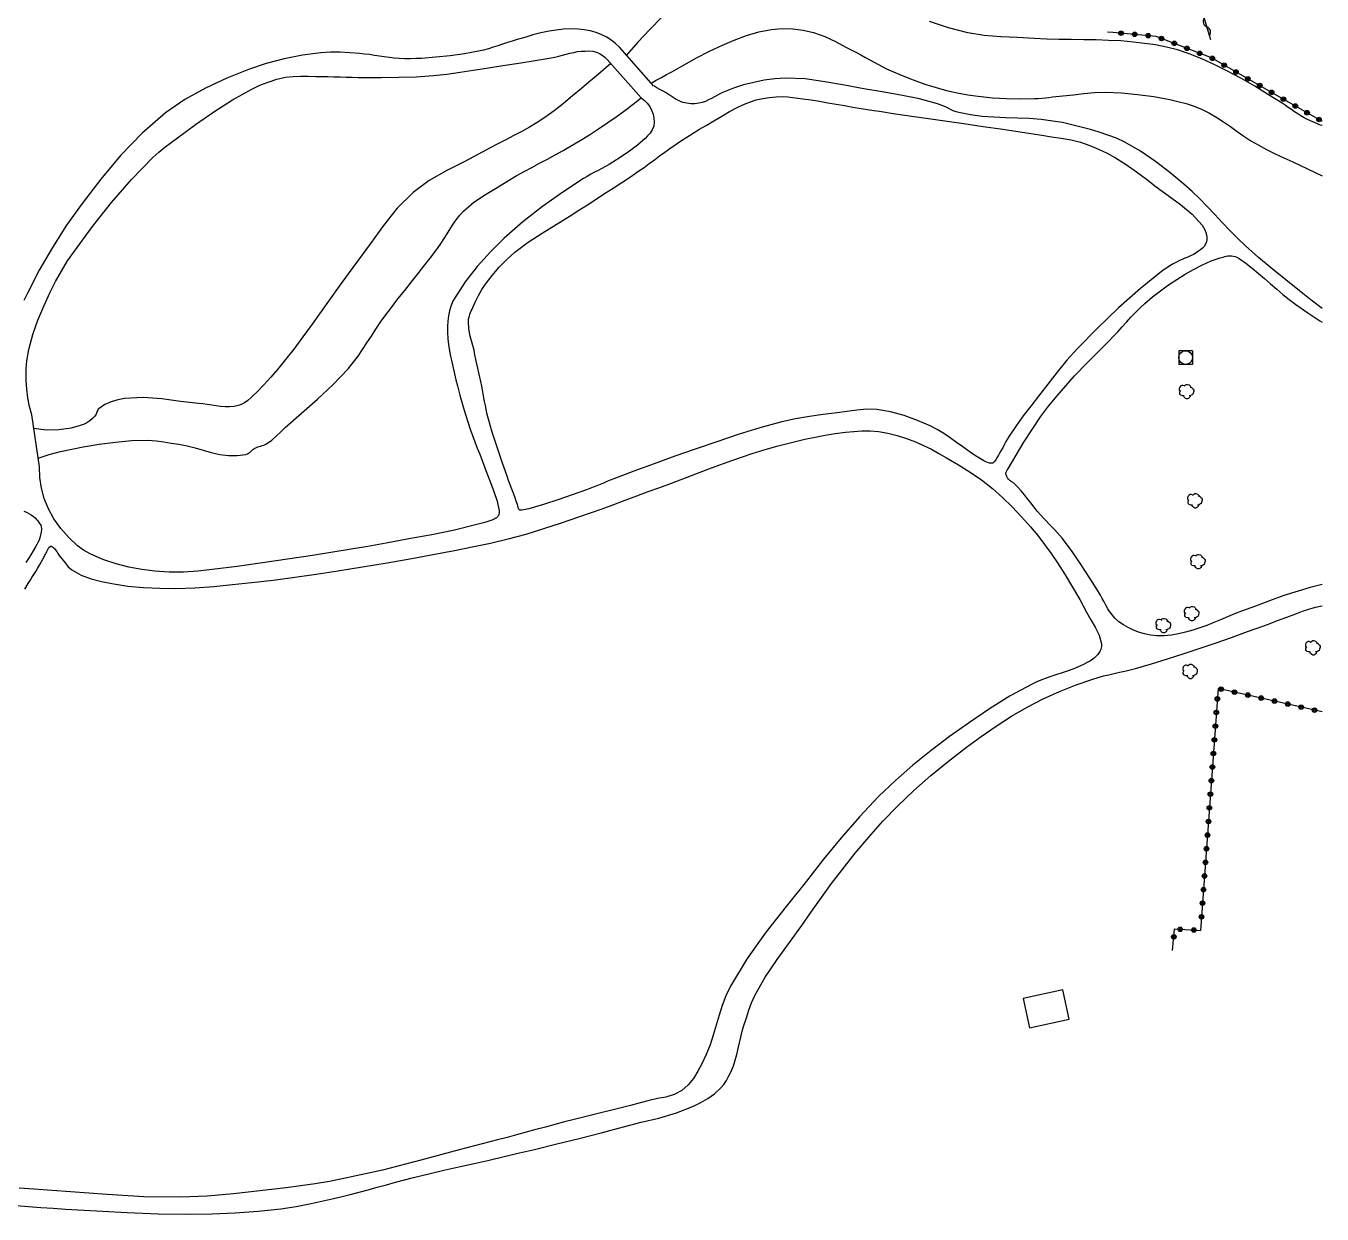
# Model space of a CAD drawing. Header units: millimetres. Extents: x 149999 to 151001, y 153000 to 154001.
# Drawn here: x 150857.6 to 151000, y 153480.9 to 153611.4 of the extents above; entities that cross this region are included whole.
import ezdxf

# ---------------------------------------------------------------- set-up
doc = ezdxf.new("R2010")
doc.units = ezdxf.units.MM
doc.layers.get('0').update_dxf_attribs({"linetype": 'CONTINUOUS'})
for name, color, linetype in [('W0071', 7, 'CONTINUOUS'), ('W0104', 1, 'CONTINUOUS'), ('W0120', 7, 'CONTINUOUS'), ('W0300', 7, 'CONTINUOUS'), ('W0310', 3, 'CONTINUOUS'), ('W0323', 7, 'CONTINUOUS'), ('W0420', 7, 'CONTINUOUS'), ('W0510', 5, 'CONTINUOUS')]:
    doc.layers.add(name, color=color, linetype=linetype)

# ---------------------------------------------------------------- blocks, each defined once
blk = doc.blocks.new('T300')
for p, q in [((-0.8, 0.51), (-0.86, 0.34)), ((-0.86, 0.34), (-0.86, 0.17)), ((-0.86, 0.17), (-0.74, 0.06)), ((-0.69, 0.63), (-0.8, 0.51)), ((-0.8, -0.06), (-0.74, 0.06)), ((-0.74, 0.06), (-0.69, 0.11)), ((-0.57, 0.69), (-0.69, 0.63)), ((-0.46, 0.69), (-0.57, 0.69)), ((-0.29, 0.63), (-0.46, 0.69)), ((-0.29, 0.63), (-0.17, 0.74)), ((-0.23, 0.57), (-0.29, 0.63)), ((-0.17, 0.74), (-0.06, 0.8)), ((-0.06, 0.8), (0.06, 0.8)), ((0.06, 0.8), (0.23, 0.74)), ((0.23, 0.74), (0.34, 0.63)), ((0.34, 0.63), (0.4, 0.51)), ((0.46, 0.46), (0.34, 0.46)), ((0.4, 0.51), (0.4, 0.46)), ((0.57, 0.4), (0.46, 0.46)), ((0.57, 0.4), (0.69, 0.29)), ((0.69, 0.29), (0.74, 0.17)), ((0.74, 0.06), (0.69, -0.17)), ((0.74, 0.17), (0.74, 0.06)), ((-0.8, -0.17), (-0.8, -0.06)), ((-0.8, -0.23), (-0.8, -0.17)), ((-0.74, -0.34), (-0.8, -0.23)), ((-0.69, -0.4), (-0.74, -0.34)), ((-0.51, -0.46), (-0.69, -0.4)), ((-0.4, -0.46), (-0.51, -0.46)), ((-0.4, -0.46), (-0.34, -0.46)), ((-0.34, -0.46), (-0.34, -0.4)), ((-0.34, -0.51), (-0.34, -0.46)), ((-0.29, -0.63), (-0.34, -0.51)), ((-0.17, -0.74), (-0.29, -0.63)), ((-0.06, -0.8), (-0.17, -0.74)), ((0.06, -0.8), (-0.06, -0.8)), ((0.17, -0.74), (0.06, -0.8)), ((0.23, -0.69), (0.17, -0.74)), ((0.29, -0.46), (0.23, -0.46)), ((0.29, -0.63), (0.23, -0.69)), ((0.46, -0.4), (0.29, -0.46)), ((0.34, -0.51), (0.29, -0.63)), ((0.34, -0.51), (0.34, -0.46)), ((0.57, -0.34), (0.46, -0.4)), ((0.63, -0.29), (0.57, -0.34)), ((0.69, -0.17), (0.63, -0.29))]:
    blk.add_line(p, q)
blk = doc.blocks.new('T420')
for p, q in [((0.75, 0.75), (-0.75, 0.75)), ((-0.75, 0.75), (-0.75, -0.75)), ((0.75, 0.75), (0.75, -0.75)), ((0.75, -0.75), (-0.75, -0.75))]:
    blk.add_line(p, q)
blk.add_ellipse((0, 0), major_axis=(-0.53, 0.53), ratio=1, start_param=3.926991, end_param=10.210176)
blk = doc.blocks.new('t323o')
at = {"color": 0, "linetype": 'Continuous'}
for radius in [0.25, 0.15]:
    blk.add_circle((0, 0), radius, dxfattribs=at)
blk = doc.blocks.new('t310o')
at = {"color": 0, "linetype": 'Continuous'}
for centre, start, end in [((-0.5, 0.38), 216.8699, 323.1304), ((0.5, -0.37), 36.8699, 143.1303)]:
    blk.add_arc(centre, 0.625, start, end, dxfattribs=at)

msp = doc.modelspace()

# ---------------------------------------------------------------- linework, layer by layer
at = {"layer": 'W0071'}
for points in [[(150922.83, 153609.06), (150922.39, 153609.47), (150921.93, 153609.84), (150921.43, 153610.16), (150920.9, 153610.43), (150920.27, 153610.67), (150919.62, 153610.85), (150918.96, 153610.97), (150918.3, 153611.05), (150917.49, 153611.08), (150916.69, 153611.04), (150915.89, 153610.95), (150915.11, 153610.83), (150914.21, 153610.65), (150913.33, 153610.41), (150912.45, 153610.15), (150911.58, 153609.9), (150911.05, 153609.74), (150910.53, 153609.57), (150910, 153609.4), (150909.48, 153609.23), (150908.96, 153609.06), (150908.43, 153608.89), (150907.9, 153608.75), (150907.36, 153608.62), (150905.8, 153608.33), (150904.23, 153608.12), (150902.66, 153607.96), (150901.08, 153607.84), (150900.47, 153607.81), (150899.85, 153607.79), (150899.24, 153607.8), (150898.62, 153607.83), (150898.08, 153607.87), (150897.53, 153607.93), (150896.99, 153608.01), (150896.46, 153608.09), (150895.92, 153608.17), (150895.38, 153608.25), (150894.84, 153608.32), (150894.29, 153608.37), (150893.23, 153608.44), (150892.17, 153608.51), (150891.1, 153608.53), (150890.03, 153608.46), (150888.01, 153608.19), (150886, 153607.79), (150884.03, 153607.26), (150882.09, 153606.61), (150879.7, 153605.66), (150877.37, 153604.57), (150875.11, 153603.31), (150872.98, 153601.85), (150870.39, 153599.63), (150868.04, 153597.17), (150865.87, 153594.57), (150863.8, 153591.9), (150862.11, 153589.53), (150860.54, 153587.08), (150859.09, 153584.56), (150857.76, 153581.98), (150857.42, 153581.26)], [(150858.27, 153568.67), (150858.03, 153569.6), (150857.85, 153570.55), (150857.73, 153571.51), (150857.66, 153572.47), (150857.65, 153572.9), (150857.65, 153573.32), (150857.67, 153573.75), (150857.7, 153574.18), (150857.74, 153574.61), (150857.8, 153575.03), (150857.87, 153575.45), (150857.96, 153575.87), (150858.4, 153577.5), (150858.96, 153579.08), (150859.6, 153580.63), (150860.3, 153582.15), (150860.89, 153583.33), (150861.53, 153584.48), (150862.22, 153585.59), (150862.96, 153586.68), (150864.94, 153589.38), (150867.03, 153592), (150869.24, 153594.53), (150871.57, 153596.94), (150872.22, 153597.53), (150872.89, 153598.08), (150873.59, 153598.61), (150874.3, 153599.13), (150876.27, 153600.56), (150878.26, 153601.97), (150880.31, 153603.29), (150882.45, 153604.46), (150883.34, 153604.88), (150884.26, 153605.24), (150885.2, 153605.54), (150886.16, 153605.76), (150886.98, 153605.86), (150887.81, 153605.88), (150888.64, 153605.87), (150889.47, 153605.86), (150890.13, 153605.85), (150890.8, 153605.84), (150891.47, 153605.82), (150892.14, 153605.8), (150892.8, 153605.78), (150893.47, 153605.76), (150894.14, 153605.74), (150894.8, 153605.74), (150896.7, 153605.74), (150898.6, 153605.76), (150900.5, 153605.82), (150902.4, 153605.95), (150903.87, 153606.1), (150905.33, 153606.32), (150906.78, 153606.55), (150908.24, 153606.78), (150910.01, 153607.05), (150911.79, 153607.31), (150913.56, 153607.59), (150915.33, 153607.9), (150915.74, 153607.99), (150916.16, 153608.09), (150916.57, 153608.2), (150916.98, 153608.31), (150917.39, 153608.41), (150917.81, 153608.5), (150918.23, 153608.58), (150918.65, 153608.62), (150919.06, 153608.65), (150919.48, 153608.66), (150919.89, 153608.63), (150920.3, 153608.52), (150920.64, 153608.38), (150920.95, 153608.19), (150921.23, 153607.96), (150921.48, 153607.7)], [(151000, 153580.37), (150999.74, 153580.57), (150998.63, 153581.42), (150997.53, 153582.29), (150996.01, 153583.5), (150994.51, 153584.72), (150993.03, 153585.97), (150991.58, 153587.26), (150990.71, 153588.08), (150989.87, 153588.93), (150989.05, 153589.8), (150988.24, 153590.68), (150987.42, 153591.55), (150986.58, 153592.4), (150985.72, 153593.23), (150984.82, 153594.03), (150983.29, 153595.3), (150981.72, 153596.51), (150980.08, 153597.65), (150978.35, 153598.65), (150977.43, 153599.07), (150976.49, 153599.42), (150975.53, 153599.72), (150974.57, 153600.01), (150973.55, 153600.29), (150972.52, 153600.55), (150971.48, 153600.78), (150970.43, 153600.96), (150969.14, 153601.13), (150967.85, 153601.22), (150966.56, 153601.28), (150965.27, 153601.32), (150963.97, 153601.37), (150962.67, 153601.47), (150961.38, 153601.63), (150960.1, 153601.89), (150959.8, 153601.98), (150959.5, 153602.09), (150959.21, 153602.22), (150958.93, 153602.36), (150958.64, 153602.5), (150958.36, 153602.63), (150958.07, 153602.75), (150957.77, 153602.86), (150955.77, 153603.39), (150953.74, 153603.81), (150951.7, 153604.16), (150949.66, 153604.5), (150947.54, 153604.89), (150945.4, 153605.28), (150943.24, 153605.58), (150941.06, 153605.68), (150939.89, 153605.61), (150938.73, 153605.44), (150937.59, 153605.2), (150936.46, 153604.92), (150935.9, 153604.76), (150935.35, 153604.56), (150934.8, 153604.34), (150934.27, 153604.12), (150933.93, 153603.97), (150933.6, 153603.8), (150933.27, 153603.63), (150932.95, 153603.45), (150932.62, 153603.28), (150932.27, 153603.12), (150931.92, 153602.99), (150931.55, 153602.91), (150931.11, 153602.85), (150930.66, 153602.86), (150930.22, 153602.91), (150929.79, 153603.01), (150929.54, 153603.1), (150929.3, 153603.21), (150929.07, 153603.34), (150928.84, 153603.48), (150928.62, 153603.63), (150928.41, 153603.77), (150928.19, 153603.91), (150927.96, 153604.05), (150927.62, 153604.24), (150927.27, 153604.43), (150926.93, 153604.62), (150926.59, 153604.81)], [(150925.22, 153603.51), (150925.58, 153603.23), (150925.89, 153602.91), (150926.15, 153602.54), (150926.36, 153602.15), (150926.52, 153601.73), (150926.62, 153601.29), (150926.65, 153600.83), (150926.59, 153600.38), (150926.43, 153599.98), (150926.2, 153599.63), (150925.92, 153599.32), (150925.64, 153599.03), (150924.82, 153598.29), (150923.94, 153597.64), (150923.03, 153597.03), (150922.11, 153596.45), (150921.71, 153596.2), (150921.31, 153595.97), (150920.9, 153595.76), (150920.49, 153595.54), (150920.08, 153595.33), (150919.67, 153595.11), (150919.27, 153594.88), (150918.88, 153594.63), (150916.61, 153593.13), (150914.38, 153591.56), (150912.22, 153589.9), (150910.17, 153588.09), (150908.65, 153586.58), (150907.21, 153584.98), (150905.88, 153583.29), (150904.7, 153581.48), (150904.53, 153581.16), (150904.39, 153580.82), (150904.27, 153580.48), (150904.18, 153580.12), (150904.06, 153579.55), (150903.98, 153578.98), (150903.94, 153578.4), (150903.93, 153577.82), (150903.98, 153576.98), (150904.1, 153576.15), (150904.25, 153575.32), (150904.41, 153574.5), (150904.55, 153573.84), (150904.7, 153573.18), (150904.87, 153572.53), (150905.04, 153571.87), (150905.31, 153570.85), (150905.59, 153569.83), (150905.88, 153568.82), (150906.2, 153567.81), (150906.43, 153567.11), (150906.69, 153566.42), (150906.95, 153565.73), (150907.22, 153565.04), (150907.49, 153564.36), (150907.76, 153563.67), (150908.02, 153562.98), (150908.27, 153562.29), (150908.65, 153561.27), (150909.05, 153560.25), (150909.4, 153559.21), (150909.61, 153558.13), (150909.62, 153558.05), (150909.62, 153557.97), (150909.61, 153557.89), (150909.59, 153557.81), (150909.57, 153557.72), (150909.53, 153557.64), (150909.49, 153557.56), (150909.43, 153557.48), (150909.32, 153557.38), (150909.19, 153557.3), (150909.06, 153557.23), (150908.92, 153557.16), (150908.5, 153556.99), (150908.06, 153556.85), (150907.62, 153556.73), (150907.18, 153556.62), (150904.7, 153556.03), (150902.21, 153555.52), (150899.71, 153555.05), (150897.21, 153554.59), (150895.19, 153554.23), (150893.16, 153553.88), (150891.13, 153553.55), (150889.1, 153553.23), (150886.36, 153552.82), (150883.61, 153552.42), (150880.85, 153552.04), (150878.1, 153551.68)], [(151000, 153550.03), (150998.71, 153549.71), (150997.37, 153549.33), (150995.79, 153548.83), (150994.23, 153548.27), (150992.69, 153547.68), (150991.14, 153547.1), (150990.38, 153546.81), (150989.62, 153546.5), (150988.86, 153546.18), (150988.11, 153545.87), (150987.35, 153545.56), (150986.58, 153545.28), (150985.8, 153545.02), (150985, 153544.8), (150984.23, 153544.63), (150983.45, 153544.49), (150982.65, 153544.41), (150981.85, 153544.42), (150981.17, 153544.49), (150980.51, 153544.63), (150979.86, 153544.82), (150979.23, 153545.07), (150978.7, 153545.32), (150978.18, 153545.62), (150977.7, 153545.96), (150977.26, 153546.36), (150976.97, 153546.68), (150976.71, 153547.03), (150976.48, 153547.39), (150976.27, 153547.77), (150976.07, 153548.14), (150975.87, 153548.52), (150975.66, 153548.89), (150975.44, 153549.26), (150974.49, 153550.73), (150973.53, 153552.22), (150972.55, 153553.68), (150971.49, 153555.09), (150971.21, 153555.43), (150970.92, 153555.76), (150970.62, 153556.08), (150970.31, 153556.4), (150970, 153556.72), (150969.7, 153557.03), (150969.4, 153557.35), (150969.1, 153557.68), (150968.73, 153558.11), (150968.37, 153558.56), (150968.02, 153559.01), (150967.66, 153559.46), (150967.31, 153559.9), (150966.94, 153560.34), (150966.55, 153560.77), (150966.14, 153561.17), (150966.07, 153561.23), (150966, 153561.28), (150965.92, 153561.33), (150965.85, 153561.37), (150965.77, 153561.42), (150965.7, 153561.48), (150965.63, 153561.53), (150965.56, 153561.6), (150965.46, 153561.75), (150965.37, 153561.91), (150965.31, 153562.09), (150965.28, 153562.27), (150965.28, 153562.29), (150965.28, 153562.31), (150965.28, 153562.33), (150965.29, 153562.34), (150965.29, 153562.36), (150965.3, 153562.37), (150965.31, 153562.39), (150965.31, 153562.4), (150965.37, 153562.52), (150965.43, 153562.63), (150965.49, 153562.73), (150965.55, 153562.84), (150966.4, 153564.26), (150967.26, 153565.68), (150968.15, 153567.08), (150969.09, 153568.45), (150969.97, 153569.62), (150970.9, 153570.76), (150971.85, 153571.87), (150972.83, 153572.96), (150973.28, 153573.45), (150973.74, 153573.93), (150974.21, 153574.41), (150974.69, 153574.88), (150975.16, 153575.35), (150975.64, 153575.82), (150976.11, 153576.29), (150976.58, 153576.77), (150977.07, 153577.29), (150977.56, 153577.82), (150978.04, 153578.35), (150978.53, 153578.88), (150979.01, 153579.41), (150979.51, 153579.93), (150980.02, 153580.43), (150980.55, 153580.92), (150981.39, 153581.63), (150982.25, 153582.31), (150983.14, 153582.95), (150984.06, 153583.56), (150984.97, 153584.13), (150985.9, 153584.66), (150986.86, 153585.15), (150987.83, 153585.6), (150988.15, 153585.72), (150988.48, 153585.83), (150988.8, 153585.93), (150989.13, 153586.02), (150989.31, 153586.07), (150989.48, 153586.11), (150989.66, 153586.15), (150989.85, 153586.16), (150990.05, 153586.15), (150990.25, 153586.11), (150990.45, 153586.06), (150990.64, 153585.99), (150990.91, 153585.85), (150991.15, 153585.69), (150991.39, 153585.51), (150991.62, 153585.33), (150992.33, 153584.78), (150993.01, 153584.22), (150993.69, 153583.65), (150994.36, 153583.06), (150995.03, 153582.48), (150995.71, 153581.91), (150996.4, 153581.35), (150997.11, 153580.81), (150998.43, 153579.89), (150999.77, 153579.01), (151000, 153578.87)], [(150857.53, 153549.54), (150857.89, 153550.17), (150858.09, 153550.5), (150858.3, 153550.83), (150858.5, 153551.16), (150858.71, 153551.49), (150858.91, 153551.82), (150859.11, 153552.16), (150859.31, 153552.49), (150859.5, 153552.83), (150859.56, 153552.94), (150859.61, 153553.04), (150859.67, 153553.15), (150859.72, 153553.26), (150859.77, 153553.37), (150859.82, 153553.48), (150859.88, 153553.58), (150859.93, 153553.69), (150860, 153553.82), (150860.07, 153553.98), (150860.17, 153554.12), (150860.3, 153554.23), (150860.35, 153554.24), (150860.4, 153554.24), (150860.44, 153554.23), (150860.49, 153554.22), (150860.55, 153554.19), (150860.61, 153554.15), (150860.67, 153554.1), (150860.72, 153554.05), (150860.8, 153553.95), (150860.88, 153553.85), (150860.95, 153553.75), (150861.02, 153553.65), (150861.09, 153553.55), (150861.15, 153553.44), (150861.22, 153553.34), (150861.3, 153553.24), (150861.61, 153552.83), (150861.93, 153552.41), (150862.28, 153552), (150862.69, 153551.67), (150863.72, 153551.09), (150864.82, 153550.68), (150865.95, 153550.38), (150867.07, 153550.14), (150868.82, 153549.85), (150870.57, 153549.7), (150872.33, 153549.63), (150874.09, 153549.62), (150876.18, 153549.68), (150878.27, 153549.83), (150880.34, 153550.04), (150882.42, 153550.26), (150884.79, 153550.53), (150887.16, 153550.84), (150889.53, 153551.18), (150891.9, 153551.54), (150894.61, 153551.97), (150897.32, 153552.44), (150900.02, 153552.92), (150902.72, 153553.43), (150904.7, 153553.8), (150906.67, 153554.18), (150908.65, 153554.58), (150910.61, 153555.05), (150912.57, 153555.59), (150914.51, 153556.19), (150916.45, 153556.83), (150918.38, 153557.48), (150919.65, 153557.92), (150920.93, 153558.37), (150922.2, 153558.83), (150923.46, 153559.3), (150924.73, 153559.78), (150926, 153560.25), (150927.26, 153560.72), (150928.53, 153561.19), (150930.74, 153562.01), (150932.95, 153562.85), (150935.16, 153563.67), (150937.4, 153564.42), (150938.83, 153564.86), (150940.28, 153565.28), (150941.74, 153565.66), (150943.2, 153566), (150944.31, 153566.24), (150945.42, 153566.46), (150946.54, 153566.64), (150947.67, 153566.78), (150948.57, 153566.86), (150949.46, 153566.91), (150950.37, 153566.92), (150951.27, 153566.85), (150952.31, 153566.67), (150953.34, 153566.41), (150954.35, 153566.08), (150955.34, 153565.71), (150956.23, 153565.33), (150957.09, 153564.9), (150957.93, 153564.43), (150958.76, 153563.95), (150960.06, 153563.18), (150961.34, 153562.38), (150962.59, 153561.53), (150963.79, 153560.61), (150964.92, 153559.62), (150965.98, 153558.58), (150967.01, 153557.49), (150967.99, 153556.37), (150968.78, 153555.42), (150969.53, 153554.45), (150970.26, 153553.46), (150970.95, 153552.44), (150971.8, 153551.12), (150972.61, 153549.76), (150973.39, 153548.39), (150974.14, 153547.01), (150974.6, 153546.18), (150975.09, 153545.35), (150975.51, 153544.47), (150975.78, 153543.53), (150975.79, 153543.38), (150975.78, 153543.23), (150975.75, 153543.08), (150975.71, 153542.94), (150975.68, 153542.84), (150975.64, 153542.75), (150975.6, 153542.67), (150975.54, 153542.58), (150975.38, 153542.37), (150975.2, 153542.17), (150975, 153541.99), (150974.8, 153541.82), (150974.48, 153541.61), (150974.14, 153541.43), (150973.8, 153541.27), (150973.46, 153541.11), (150972.8, 153540.83), (150972.13, 153540.58), (150971.45, 153540.35), (150970.77, 153540.13), (150970.09, 153539.9), (150969.42, 153539.65), (150968.75, 153539.39), (150968.1, 153539.08), (150965.75, 153537.81), (150963.48, 153536.4), (150961.27, 153534.9), (150959.1, 153533.34), (150957.07, 153531.8), (150955.07, 153530.19), (150953.14, 153528.52), (150951.29, 153526.76), (150949.18, 153524.54), (150947.18, 153522.23), (150945.26, 153519.86), (150943.37, 153517.47), (150941.16, 153514.69), (150938.95, 153511.89), (150936.86, 153508.98), (150935.02, 153505.91), (150934.52, 153504.88), (150934.12, 153503.82), (150933.77, 153502.73), (150933.45, 153501.64), (150933.13, 153500.55), (150932.78, 153499.47), (150932.37, 153498.41), (150931.87, 153497.38), (150931.43, 153496.59), (150930.96, 153495.8), (150930.38, 153495.07), (150929.68, 153494.45), (150928.84, 153494.01), (150927.92, 153493.75), (150927, 153493.58), (150926.11, 153493.38), (150925.09, 153493.1), (150924.06, 153492.83), (150923.02, 153492.57), (150921.99, 153492.32), (150920.95, 153492.06), (150919.92, 153491.81), (150918.89, 153491.55), (150917.85, 153491.29), (150916.8, 153491.01), (150915.75, 153490.73), (150914.7, 153490.45), (150913.65, 153490.17), (150912.59, 153489.88), (150911.54, 153489.6), (150910.49, 153489.32), (150909.44, 153489.05), (150905.23, 153487.93), (150901.02, 153486.8), (150896.8, 153485.73), (150892.54, 153484.78), (150890.97, 153484.47), (150889.39, 153484.21), (150887.81, 153483.98), (150886.22, 153483.77), (150883.34, 153483.43), (150880.45, 153483.11), (150877.55, 153482.87), (150874.64, 153482.75), (150870.6, 153482.8), (150866.56, 153483.03), (150862.53, 153483.35), (150858.5, 153483.63), (150856.9, 153483.74)], [(150878.1, 153551.68), (150876.53, 153551.5), (150874.95, 153551.41), (150873.36, 153551.42), (150871.79, 153551.52), (150870.36, 153551.7), (150868.94, 153551.96), (150867.55, 153552.31), (150866.18, 153552.77), (150865.42, 153553.07), (150864.68, 153553.41), (150863.97, 153553.82), (150863.31, 153554.31), (150862.35, 153555.2), (150861.47, 153556.19), (150860.7, 153557.26), (150860.07, 153558.42), (150859.63, 153559.51), (150859.33, 153560.64), (150859.15, 153561.8), (150859.11, 153562.98)], [(150857.42, 153558.12), (150857.69, 153557.99), (150857.97, 153557.85), (150858.23, 153557.69), (150858.47, 153557.5), (150858.64, 153557.36), (150858.79, 153557.2), (150858.93, 153557.03), (150859.06, 153556.86), (150859.13, 153556.76), (150859.2, 153556.67), (150859.26, 153556.56), (150859.3, 153556.44), (150859.33, 153556.12), (150859.31, 153555.8), (150859.25, 153555.49), (150859.17, 153555.18), (150859.08, 153554.92), (150858.95, 153554.67), (150858.82, 153554.43), (150858.68, 153554.19), (150858.43, 153553.75), (150858.17, 153553.32), (150857.91, 153552.89), (150857.64, 153552.47)], [(150856.55, 153481.85), (150857.91, 153481.74), (150859.28, 153481.63), (150860.64, 153481.53), (150862, 153481.44), (150865.38, 153481.24), (150868.77, 153481.05), (150872.16, 153480.92), (150875.55, 153480.89), (150878.08, 153480.93), (150880.61, 153481.03), (150883.14, 153481.2), (150885.65, 153481.47), (150887.32, 153481.73), (150888.96, 153482.05), (150890.6, 153482.42), (150892.24, 153482.8), (150893.24, 153483.04), (150894.24, 153483.3), (150895.24, 153483.57), (150896.23, 153483.84), (150897.23, 153484.12), (150898.22, 153484.39), (150899.22, 153484.66), (150900.22, 153484.91), (150901.88, 153485.32), (150903.54, 153485.71), (150905.2, 153486.09), (150906.86, 153486.46), (150908.52, 153486.83), (150910.18, 153487.21), (150911.84, 153487.6), (150913.5, 153487.99), (150915.95, 153488.59), (150918.4, 153489.2), (150920.84, 153489.83), (150923.28, 153490.48), (150925.22, 153490.97), (150927.17, 153491.44), (150929.11, 153492), (150930.98, 153492.74), (150931.77, 153493.14), (150932.54, 153493.59), (150933.27, 153494.11), (150933.93, 153494.71), (150934.29, 153495.12), (150934.6, 153495.58), (150934.86, 153496.06), (150935.1, 153496.55), (150935.34, 153497.16), (150935.55, 153497.79), (150935.72, 153498.42), (150935.87, 153499.06), (150936.01, 153499.7), (150936.16, 153500.34), (150936.32, 153500.98), (150936.5, 153501.61), (150936.77, 153502.44), (150937.03, 153503.28), (150937.33, 153504.1), (150937.7, 153504.9), (150938.84, 153506.92), (150940.15, 153508.84), (150941.52, 153510.71), (150942.86, 153512.58), (150943.94, 153514.13), (150945.03, 153515.68), (150946.14, 153517.22), (150947.3, 153518.72), (150948.74, 153520.52), (150950.22, 153522.3), (150951.75, 153524.04), (150953.36, 153525.71), (150955.17, 153527.43), (150957.05, 153529.07), (150958.98, 153530.65), (150960.96, 153532.17), (150962.57, 153533.36), (150964.21, 153534.5), (150965.89, 153535.59), (150967.62, 153536.58), (150969.37, 153537.47), (150971.16, 153538.28), (150972.98, 153539.01), (150974.83, 153539.66), (150975.4, 153539.84), (150975.99, 153540), (150976.58, 153540.14), (150977.16, 153540.27), (150977.75, 153540.4), (150978.34, 153540.52), (150978.93, 153540.66), (150979.52, 153540.82), (150981.27, 153541.33), (150983.02, 153541.87), (150984.76, 153542.44), (150986.49, 153543.01), (150988.28, 153543.62), (150990.05, 153544.24), (150991.83, 153544.88), (150993.6, 153545.51), (150994.31, 153545.77), (150995.01, 153546.04), (150995.72, 153546.31), (150996.42, 153546.58), (150997.13, 153546.84), (150997.84, 153547.1), (150998.56, 153547.33), (150999.29, 153547.54), (151000, 153547.71)]]:
    msp.add_lwpolyline(points, dxfattribs=at)
msp.add_lwpolyline([(150919.21, 153560.45), (150917.65, 153559.88), (150916.08, 153559.33), (150914.49, 153558.82), (150912.89, 153558.37), (150912.69, 153558.32), (150912.5, 153558.27), (150912.29, 153558.24), (150912.09, 153558.21), (150912.05, 153558.2), (150912.01, 153558.2), (150911.97, 153558.2), (150911.93, 153558.2), (150911.89, 153558.22), (150911.86, 153558.24), (150911.83, 153558.27), (150911.8, 153558.3), (150911.76, 153558.36), (150911.73, 153558.42), (150911.71, 153558.49), (150911.69, 153558.55), (150911.68, 153558.62), (150911.67, 153558.69), (150911.65, 153558.75), (150911.63, 153558.82), (150911.5, 153559.2), (150911.36, 153559.58), (150911.22, 153559.96), (150911.08, 153560.34), (150910.94, 153560.71), (150910.8, 153561.09), (150910.66, 153561.47), (150910.52, 153561.85), (150909.95, 153563.49), (150909.39, 153565.13), (150908.85, 153566.78), (150908.38, 153568.45), (150908.27, 153568.87), (150908.18, 153569.29), (150908.1, 153569.71), (150908.02, 153570.14), (150907.95, 153570.57), (150907.87, 153570.99), (150907.79, 153571.42), (150907.71, 153571.84), (150907.61, 153572.33), (150907.5, 153572.82), (150907.39, 153573.31), (150907.28, 153573.8), (150907.17, 153574.29), (150907.06, 153574.78), (150906.96, 153575.28), (150906.86, 153575.77), (150906.66, 153576.54), (150906.45, 153577.32), (150906.28, 153578.12), (150906.24, 153578.93), (150906.26, 153579.14), (150906.29, 153579.34), (150906.35, 153579.54), (150906.41, 153579.74), (150906.48, 153579.93), (150906.56, 153580.11), (150906.64, 153580.3), (150906.72, 153580.49), (150907.01, 153581.15), (150907.34, 153581.81), (150907.71, 153582.44), (150908.11, 153583.05), (150908.84, 153584), (150909.62, 153584.9), (150910.46, 153585.75), (150911.35, 153586.55), (150912.8, 153587.65), (150914.33, 153588.64), (150915.89, 153589.58), (150917.42, 153590.55), (150918.36, 153591.16), (150919.31, 153591.77), (150920.26, 153592.38), (150921.2, 153592.99), (150922.15, 153593.6), (150923.09, 153594.22), (150924.03, 153594.84), (150924.96, 153595.47), (150925.54, 153595.87), (150926.11, 153596.28), (150926.68, 153596.7), (150927.24, 153597.12), (150927.81, 153597.53), (150928.38, 153597.95), (150928.96, 153598.35), (150929.54, 153598.75), (150930.23, 153599.19), (150930.93, 153599.63), (150931.63, 153600.05), (150932.34, 153600.47), (150933.2, 153600.99), (150934.06, 153601.51), (150934.93, 153602.01), (150935.83, 153602.47), (150936.32, 153602.7), (150936.82, 153602.93), (150937.34, 153603.12), (150937.86, 153603.28), (150938.58, 153603.44), (150939.31, 153603.55), (150940.04, 153603.62), (150940.78, 153603.64), (150941.33, 153603.62), (150941.88, 153603.56), (150942.42, 153603.48), (150942.97, 153603.4), (150943.89, 153603.27), (150944.81, 153603.13), (150945.72, 153602.97), (150946.64, 153602.81), (150947.56, 153602.65), (150948.47, 153602.49), (150949.39, 153602.33), (150950.31, 153602.18), (150951.6, 153601.99), (150952.89, 153601.79), (150954.18, 153601.61), (150955.47, 153601.42), (150956.77, 153601.24), (150958.06, 153601.06), (150959.35, 153600.87), (150960.64, 153600.68), (150962.78, 153600.37), (150964.93, 153600.07), (150967.07, 153599.75), (150969.21, 153599.41), (150970.28, 153599.24), (150971.36, 153599.09), (150972.43, 153598.9), (150973.48, 153598.62), (150974.48, 153598.28), (150975.46, 153597.87), (150976.41, 153597.41), (150977.33, 153596.9), (150978.5, 153596.18), (150979.63, 153595.39), (150980.72, 153594.56), (150981.8, 153593.72), (150983.11, 153592.76), (150984.44, 153591.8), (150985.72, 153590.74), (150986.83, 153589.52), (150986.99, 153589.27), (150987.13, 153589.01), (150987.24, 153588.73), (150987.31, 153588.44), (150987.34, 153588.19), (150987.34, 153587.93), (150987.3, 153587.67), (150987.21, 153587.43), (150987.07, 153587.19), (150986.88, 153586.99), (150986.67, 153586.82), (150986.45, 153586.66), (150986.17, 153586.47), (150985.87, 153586.31), (150985.56, 153586.16), (150985.25, 153586.02), (150984.94, 153585.89), (150984.63, 153585.76), (150984.33, 153585.62), (150984.03, 153585.46), (150983.65, 153585.26), (150983.27, 153585.04), (150982.91, 153584.81), (150982.55, 153584.57), (150980.05, 153582.57), (150977.65, 153580.44), (150975.34, 153578.22), (150973.11, 153575.93), (150971.98, 153574.68), (150970.91, 153573.37), (150969.88, 153572.05), (150968.85, 153570.72), (150968.02, 153569.64), (150967.19, 153568.56), (150966.39, 153567.47), (150965.63, 153566.34), (150965.45, 153566.05), (150965.28, 153565.75), (150965.11, 153565.45), (150964.96, 153565.15), (150964.8, 153564.84), (150964.63, 153564.54), (150964.47, 153564.24), (150964.29, 153563.95), (150964.21, 153563.83), (150964.13, 153563.72), (150964.05, 153563.6), (150963.95, 153563.49), (150963.93, 153563.47), (150963.9, 153563.44), (150963.87, 153563.41), (150963.83, 153563.39), (150963.71, 153563.37), (150963.6, 153563.37), (150963.48, 153563.38), (150963.37, 153563.41), (150963.19, 153563.47), (150963.01, 153563.56), (150962.85, 153563.65), (150962.68, 153563.75), (150961.95, 153564.19), (150961.24, 153564.66), (150960.55, 153565.16), (150959.86, 153565.66), (150959.17, 153566.15), (150958.46, 153566.63), (150957.72, 153567.07), (150956.96, 153567.46), (150955.56, 153568.07), (150954.11, 153568.6), (150952.62, 153569.01), (150951.1, 153569.26), (150949.99, 153569.3), (150948.9, 153569.21), (150947.81, 153569.05), (150946.73, 153568.9), (150945.21, 153568.71), (150943.69, 153568.49), (150942.17, 153568.24), (150940.67, 153567.91), (150938.26, 153567.27), (150935.87, 153566.52), (150933.51, 153565.72), (150931.15, 153564.91), (150928.9, 153564.13), (150926.66, 153563.32), (150924.42, 153562.49), (150922.2, 153561.65), (150921.82, 153561.5), (150921.45, 153561.35), (150921.08, 153561.19), (150920.71, 153561.04), (150920.34, 153560.89), (150919.96, 153560.73), (150919.59, 153560.59)], close=True, dxfattribs=at)
at = {"layer": 'W0104'}
msp.add_lwpolyline([(150967.86, 153501.36), (150972.22, 153502.31), (150971.52, 153505.51), (150967.17, 153504.57)], close=True, dxfattribs=at)
at = {"layer": 'W0120'}
for points in [[(150926.58, 153604.81), (150922.83, 153609.06)], [(150921.48, 153607.7), (150925.22, 153603.51)], [(150859.11, 153562.98), (150858.27, 153568.67)]]:
    msp.add_lwpolyline(points, dxfattribs=at)
at = {"layer": 'W0310'}
msp.add_lwpolyline([(150987.79, 153609.86), (150980.55, 153633.93)], dxfattribs=at)
at = {"layer": 'W0323'}
for points in [[(151000, 153600.95), (150999.98, 153600.95), (150996.05, 153603.19), (150987.88, 153607.89), (150981.79, 153610.26), (150977.03, 153610.69), (150976.43, 153610.73)], [(151000, 153536.07), (150988.59, 153538.63), (150986.66, 153512.05)], [(150983.59, 153509.85), (150983.8, 153512.21), (150986.66, 153512.05)]]:
    msp.add_lwpolyline(points, dxfattribs=at)
at = {"layer": 'W0510'}
for points in [[(150927.5, 153612.36), (150926.15, 153611.01), (150924.85, 153609.62), (150923.6, 153608.18)], [(150926.32, 153605.1), (150926.88, 153605.43), (150927.44, 153605.75), (150928, 153606.06), (150928.57, 153606.38), (150929.94, 153607.14), (150931.31, 153607.91), (150932.71, 153608.64), (150934.14, 153609.29), (150935.44, 153609.83), (150936.77, 153610.35), (150938.14, 153610.77), (150939.55, 153611.03), (150940.71, 153611.11), (150941.87, 153611.07), (150943.02, 153610.93), (150944.16, 153610.68), (150945.39, 153610.26), (150946.57, 153609.69), (150947.71, 153609.07), (150948.85, 153608.47), (150949.33, 153608.23), (150949.8, 153607.97), (150950.27, 153607.71), (150950.75, 153607.45), (150951.22, 153607.19), (150951.7, 153606.94), (150952.18, 153606.7), (150952.67, 153606.47), (150953.88, 153605.95), (150955.11, 153605.47), (150956.36, 153605.02), (150957.62, 153604.63), (150958.76, 153604.32), (150959.92, 153604.06), (150961.08, 153603.84), (150962.25, 153603.68), (150963.79, 153603.52), (150965.34, 153603.43), (150966.89, 153603.4), (150968.43, 153603.42), (150968.83, 153603.44), (150969.22, 153603.47), (150969.61, 153603.51), (150970, 153603.55), (150970.39, 153603.6), (150970.77, 153603.65), (150971.16, 153603.69), (150971.55, 153603.73), (150972.7, 153603.85), (150973.85, 153603.99), (150975.01, 153604.09), (150976.17, 153604.12), (150977.96, 153604.05), (150979.74, 153603.89), (150981.51, 153603.64), (150983.27, 153603.32), (150984.17, 153603.12), (150985.07, 153602.88), (150985.96, 153602.59), (150986.82, 153602.24), (150987.64, 153601.83), (150988.43, 153601.36), (150989.19, 153600.87), (150989.94, 153600.34), (150990.68, 153599.82), (150991.43, 153599.3), (150992.19, 153598.8), (150992.97, 153598.33), (150993.91, 153597.83), (150994.86, 153597.37), (150995.82, 153596.92), (150996.78, 153596.48), (150999.19, 153595.34), (151000, 153594.95)], [(151000, 153600.45), (150999.84, 153600.51), (150998.41, 153601.12), (150998.04, 153601.31), (150997.68, 153601.52), (150997.33, 153601.75), (150996.98, 153601.98), (150996.64, 153602.22), (150996.3, 153602.46), (150995.96, 153602.7), (150995.61, 153602.92), (150994.11, 153603.85), (150992.61, 153604.77), (150991.1, 153605.66), (150989.54, 153606.48), (150988.22, 153607.13), (150986.88, 153607.75), (150985.51, 153608.31), (150984.11, 153608.78), (150982.92, 153609.08), (150981.71, 153609.31), (150980.5, 153609.49), (150979.28, 153609.63), (150977.92, 153609.75), (150976.56, 153609.82), (150975.19, 153609.87), (150973.83, 153609.89), (150972.46, 153609.9), (150971.1, 153609.93), (150969.73, 153609.96), (150968.37, 153610.03), (150966.55, 153610.12), (150964.72, 153610.21), (150962.9, 153610.36), (150961.08, 153610.65), (150958.96, 153611.18), (150956.89, 153611.88)], [(150921.87, 153607.26), (150921.07, 153606.57), (150920.27, 153605.88), (150919.47, 153605.21), (150918.66, 153604.54), (150917.67, 153603.71), (150916.68, 153602.88), (150915.67, 153602.08), (150914.62, 153601.33), (150913.8, 153600.8), (150912.95, 153600.3), (150912.09, 153599.82), (150911.22, 153599.36), (150910.35, 153598.91), (150909.48, 153598.46), (150908.62, 153598), (150907.76, 153597.53), (150905.83, 153596.5), (150903.87, 153595.51), (150901.94, 153594.42), (150900.16, 153593.11), (150898.43, 153591.39), (150896.91, 153589.47), (150895.49, 153587.49), (150894.07, 153585.55), (150893.04, 153584.19), (150892.04, 153582.81), (150891.05, 153581.43), (150890.06, 153580.04), (150889.08, 153578.65), (150888.07, 153577.27), (150887.05, 153575.91), (150885.99, 153574.57), (150885.27, 153573.68), (150884.52, 153572.81), (150883.75, 153571.96), (150882.95, 153571.14), (150882.64, 153570.83), (150882.33, 153570.54), (150882, 153570.25), (150881.64, 153570.01), (150881.37, 153569.87), (150881.09, 153569.75), (150880.8, 153569.66), (150880.5, 153569.6), (150880, 153569.56), (150879.51, 153569.56), (150879.01, 153569.61), (150878.53, 153569.67), (150878.05, 153569.75), (150877.56, 153569.82), (150877.08, 153569.89), (150876.6, 153569.94), (150874.6, 153570.16), (150872.58, 153570.44), (150870.52, 153570.6), (150868.48, 153570.47), (150867.74, 153570.33), (150867.01, 153570.13), (150866.3, 153569.82), (150865.67, 153569.38), (150865.58, 153569.29), (150865.52, 153569.19), (150865.47, 153569.08), (150865.42, 153568.97), (150865.38, 153568.86), (150865.34, 153568.75), (150865.28, 153568.65), (150865.21, 153568.55), (150864.94, 153568.27), (150864.64, 153568.01), (150864.31, 153567.79), (150863.95, 153567.62), (150862.62, 153567.23), (150861.25, 153567.02), (150859.87, 153567), (150858.5, 153567.17)], [(150858.97, 153563.94), (150860.19, 153564.32), (150861.42, 153564.65), (150862.67, 153564.93), (150863.92, 153565.17), (150865.7, 153565.46), (150867.48, 153565.7), (150869.28, 153565.85), (150871.08, 153565.89), (150871.93, 153565.84), (150872.77, 153565.72), (150873.6, 153565.58), (150874.43, 153565.45), (150875.34, 153565.28), (150876.23, 153565.05), (150877.12, 153564.8), (150878, 153564.55), (150878.93, 153564.34), (150879.89, 153564.22), (150880.85, 153564.2), (150881.81, 153564.34), (150881.96, 153564.39), (150882.09, 153564.47), (150882.22, 153564.56), (150882.33, 153564.66), (150882.44, 153564.76), (150882.55, 153564.86), (150882.67, 153564.95), (150882.79, 153565.03), (150882.95, 153565.1), (150883.11, 153565.16), (150883.27, 153565.21), (150883.44, 153565.26), (150883.6, 153565.3), (150883.77, 153565.36), (150883.93, 153565.42), (150884.08, 153565.51), (150884.64, 153565.9), (150885.15, 153566.36), (150885.63, 153566.83), (150886.12, 153567.3), (150887.89, 153568.86), (150889.67, 153570.41), (150891.4, 153572.01), (150893.02, 153573.73), (150893.59, 153574.42), (150894.12, 153575.13), (150894.62, 153575.86), (150895.1, 153576.6), (150895.58, 153577.34), (150896.06, 153578.08), (150896.55, 153578.81), (150897.06, 153579.54), (150897.78, 153580.49), (150898.5, 153581.43), (150899.24, 153582.36), (150899.98, 153583.29), (150900.72, 153584.22), (150901.46, 153585.15), (150902.18, 153586.09), (150902.9, 153587.05), (150903.25, 153587.55), (150903.58, 153588.06), (150903.9, 153588.58), (150904.22, 153589.1), (150904.55, 153589.62), (150904.91, 153590.12), (150905.29, 153590.61), (150905.71, 153591.06), (150906.85, 153592.04), (150908.1, 153592.89), (150909.39, 153593.66), (150910.66, 153594.42), (150911.5, 153594.92), (150912.35, 153595.4), (150913.2, 153595.87), (150914.06, 153596.32), (150914.92, 153596.78), (150915.78, 153597.24), (150916.63, 153597.71), (150917.47, 153598.2), (150918.5, 153598.82), (150919.53, 153599.46), (150920.54, 153600.11), (150921.54, 153600.78), (150922.48, 153601.43), (150923.41, 153602.11), (150924.32, 153602.8), (150925.22, 153603.51)]]:
    msp.add_lwpolyline(points, dxfattribs=at)

# ---------------------------------------------------------------- block references
at = {"layer": 'W0300'}
for p in [(150985.17, 153571.23), (150986.09, 153559.24), (150986.42, 153552.55), (150985.73, 153546.84), (150982.62, 153545.53), (150999.04, 153543.1), (150985.56, 153540.49)]:
    msp.add_blockref('T300', p, dxfattribs=at)
at = {"layer": 'W0310', "rotation": 106.747933375198}
msp.add_blockref('t310o', (150987.36, 153611.3), dxfattribs=at)
at = {"layer": 'W0323'}
for p, rotation in [((150977.93, 153610.61), 174.7860199264484), ((150979.42, 153610.48), 174.7860199264484), ((150980.91, 153610.34), 174.7860199264484), ((150982.37, 153610.03), 158.6968304421733), ((150983.77, 153609.49), 158.6968304421733), ((150985.16, 153608.94), 158.6968304421733), ((150986.56, 153608.4), 158.6968304421733), ((150987.95, 153607.84), 150.1208661413927), ((150989.25, 153607.09), 150.1208661413927), ((150990.55, 153606.35), 150.1208661413927), ((150991.85, 153605.6), 150.1208661413927), ((150993.16, 153604.85), 150.1208661413927), ((150994.46, 153604.11), 150.1208661413927), ((150995.76, 153603.36), 150.1208661413927), ((150997.06, 153602.61), 150.3492905611144), ((150998.36, 153601.87), 150.3492905611144), ((150999.67, 153601.13), 150.3492905611144), ((150988.92, 153538.55), 167.3466250426139), ((150990.39, 153538.22), 167.3466250426139), ((150991.85, 153537.9), 167.3466250426139), ((150988.5, 153537.48), 265.8454641985779), ((150993.32, 153537.57), 167.3466250426139), ((150994.78, 153537.24), 167.3466250426139), ((150996.24, 153536.91), 167.3466250426139), ((150997.71, 153536.58), 167.3466250426139), ((150988.39, 153535.98), 265.8454641985779), ((150999.17, 153536.25), 167.3466250426139), ((150988.29, 153534.49), 265.8454641985779), ((150988.18, 153532.99), 265.8454641985779), ((150988.07, 153531.49), 265.8454641985779), ((150987.96, 153530), 265.8454641985779), ((150987.85, 153528.5), 265.8454641985779), ((150987.74, 153527.01), 265.8454641985779), ((150987.63, 153525.51), 265.8454641985779), ((150987.53, 153524.01), 265.8454641985779), ((150987.42, 153522.52), 265.8454641985779), ((150987.31, 153521.02), 265.8454641985779), ((150987.2, 153519.53), 265.8454641985779), ((150987.09, 153518.03), 265.8454641985779), ((150986.98, 153516.53), 265.8454641985779), ((150986.87, 153515.04), 265.8454641985779), ((150986.76, 153513.54), 265.8454641985779), ((150983.72, 153511.34), 85.06209920025354), ((150984.42, 153512.17), 356.6781676968147), ((150985.92, 153512.09), 356.6781676968147)]:
    msp.add_blockref('t323o', p, dxfattribs=dict(at, rotation=rotation))
at = {"layer": 'W0420'}
msp.add_blockref('T420', (150985.01, 153574.98), dxfattribs=at)

doc.saveas('drawing.dxf')
